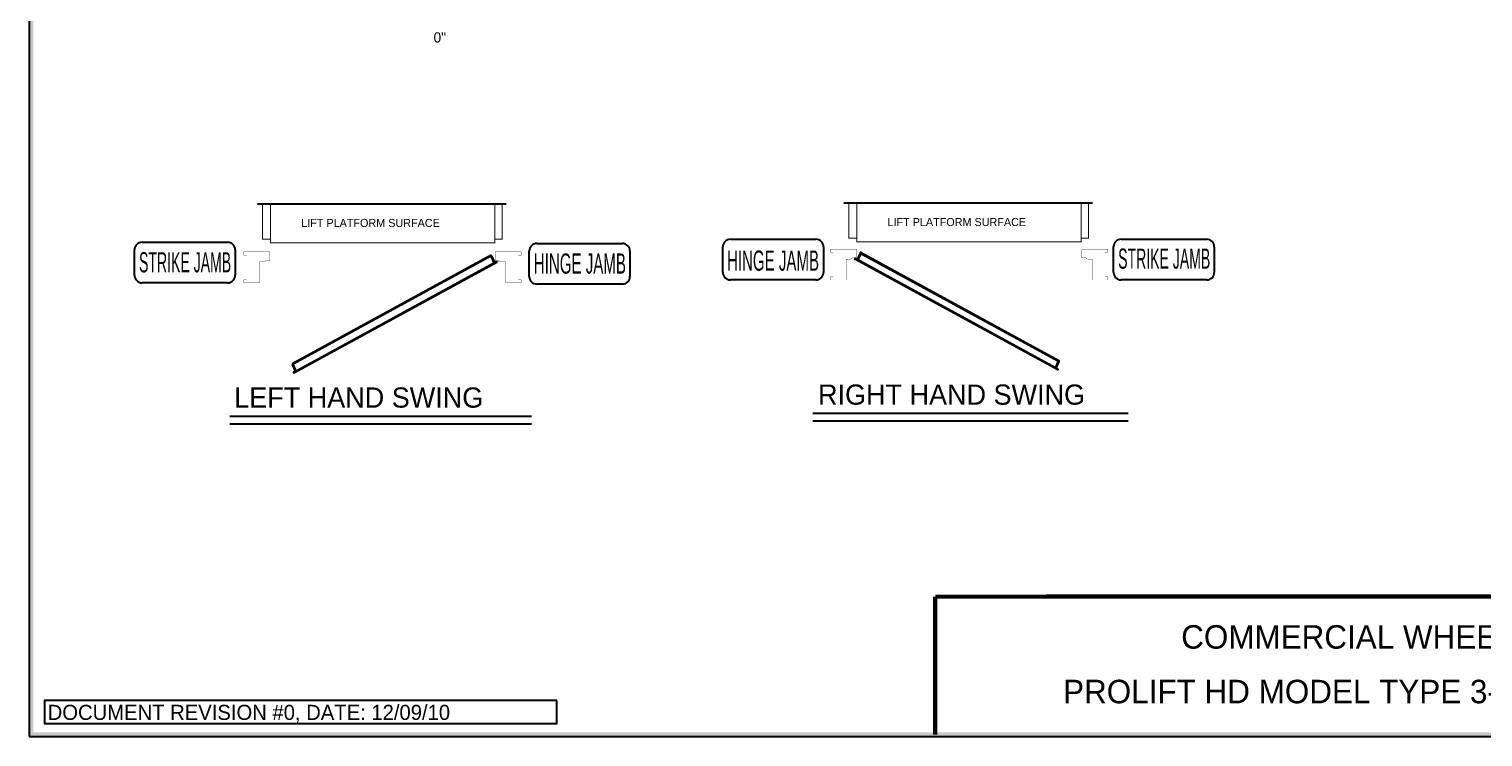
# Model space of a CAD drawing. Header units: inches. Extents: x 93 to 730, y 75 to 542.
# Drawn here: x 93.1 to 283.2, y 74.6 to 167.2 of the extents above; entities that cross this region are included whole.
import ezdxf
from ezdxf.enums import TextEntityAlignment as Align

# ---------------------------------------------------------------- set-up
doc = ezdxf.new("R2010")
doc.units = ezdxf.units.IN
doc.header["$MEASUREMENT"] = 0
doc.layers.add('TITLEBLK', color=8, linetype='Continuous')

# ---------------------------------------------------------------- blocks, each defined once
blk = doc.blocks.new('3')
at = {"color": 3}
blk.add_text('0"', height=2, dxfattribs=at).set_placement((79.61358, -250.54415), align=Align.CENTER)

msp = doc.modelspace()

# ---------------------------------------------------------------- linework, layer by layer
for p, q in [((123.00148, 144.33087), (155.52247, 144.33087)), ((199.65814, 144.45287), (232.17913, 144.45287)), ((107.92153, 139.32351), (119.10853, 139.32351)), ((159.53975, 139.15851), (170.72675, 139.15851)), ((184.84221, 139.70591), (196.02921, 139.70591)), ((235.9376, 139.70591), (247.1246, 139.70591)), ((106.93153, 135.00051), (106.93153, 138.33351)), ((120.09853, 138.33351), (120.09853, 135.00051)), ((153.47881, 137.57481), (127.63075, 123.47587)), ((153.5276, 137.48537), (127.67954, 123.38643)), ((153.5276, 137.48537), (153.92409, 136.61634)), ((153.62029, 137.52766), (154.01376, 136.66525)), ((158.54975, 134.83551), (158.54975, 138.16851)), ((171.71675, 138.16851), (171.71675, 134.83551)), ((183.85221, 135.38291), (183.85221, 138.71591)), ((197.01921, 138.71591), (197.01921, 135.38291)), ((201.08288, 137.16396), (201.0798, 137.15722)), ((227.63323, 122.62355), (201.10016, 137.09613)), ((201.49145, 136.99875), (201.14848, 137.18583)), ((201.79525, 137.91007), (201.40178, 137.04766)), ((201.88794, 137.86778), (201.49145, 136.99875)), ((227.33951, 122.89981), (201.49145, 136.99875)), ((201.88794, 137.86778), (227.736, 123.76883)), ((201.93673, 137.95722), (227.78479, 123.85828)), ((234.9476, 135.38291), (234.9476, 138.71591)), ((248.1146, 138.71591), (248.1146, 135.38291)), ((127.78231, 122.24114), (154.31538, 136.71372)), ((128.07603, 122.5174), (153.92409, 136.61634)), ((153.92409, 136.61634), (154.26706, 136.80342)), ((154.33266, 136.78155), (154.33574, 136.77481)), ((119.10853, 134.01051), (107.92153, 134.01051)), ((170.72675, 133.84551), (159.53975, 133.84551)), ((196.02921, 134.39291), (184.84221, 134.39291)), ((247.1246, 134.39291), (235.9376, 134.39291)), ((227.33951, 122.89981), (227.736, 123.76883)), ((227.43163, 122.85627), (227.82869, 123.72654)), ((127.98391, 122.47386), (127.58685, 123.34414)), ((128.07603, 122.5174), (127.67954, 123.38643)), ((127.71593, 122.26333), (127.71993, 122.2571)), ((128.07603, 122.5174), (127.73306, 122.33033)), ((227.33951, 122.89981), (227.68248, 122.71274)), ((227.69961, 122.64574), (227.69561, 122.6395)), ((119.40553, 116.58651), (158.84053, 116.58651)), ((195.6116, 116.96891), (236.8616, 116.96891)), ((195.6116, 115.97891), (236.8616, 115.97891)), ((119.40553, 115.59651), (158.84053, 115.59651))]:
    msp.add_line(p, q)
at = {"linetype": 'Continuous'}
msp.add_lwpolyline([(93.14892, 74.68634), (468.30202, 74.68634), (468.30202, 340.68634), (93.14892, 340.68634)], close=True, dxfattribs=at)
for points, const_width in [([(200.32777, 144.45287), (200.32777, 139.85074), (201.38179, 139.85074), (201.38179, 139.37158), (230.69041, 139.37158), (230.69041, 139.85074), (231.66457, 139.85074), (231.66457, 144.45287)], 0.12778), ([(201.35987, 139.8085), (201.35987, 144.45287)], 0.132), ([(230.71219, 139.8085), (230.71219, 144.45287)], 0.132), ([(123.67111, 144.33087), (123.67111, 139.72875), (124.72513, 139.72875), (124.72513, 139.24959), (154.03375, 139.24959), (154.03375, 139.72875), (155.00791, 139.72875), (155.00791, 144.33087)], 0.12778), ([(124.70321, 139.68651), (124.70321, 144.33087)], 0.132), ([(154.05553, 139.68651), (154.05553, 144.33087)], 0.132), ([(121.58233, 134.40105), (121.24483, 134.40105), (121.24483, 134.00027), (123.27978, 134.00027), (123.27978, 136.74246), (123.90783, 136.74246), (124.09472, 136.89373), (124.62978, 136.89373), (124.62978, 138.05027), (121.24483, 138.05027), (121.24483, 137.62839), (121.58233, 137.62839)], 0.04252), ([(157.13167, 134.40105), (157.46917, 134.40105), (157.46917, 134.00027), (155.43421, 134.00027), (155.43421, 136.74246), (154.80616, 136.74246), (154.61928, 136.89373), (154.08421, 136.89373), (154.08421, 138.05027), (157.46917, 138.05027), (157.46917, 137.62839), (157.13167, 137.62839)], 0.04252), ([(198.28387, 134.78346), (197.94637, 134.78346), (197.94637, 134.38268), (199.98133, 134.38268), (199.98133, 137.12486), (200.60938, 137.12486), (200.79626, 137.27614), (201.33133, 137.27614), (201.33133, 138.43268), (197.94637, 138.43268), (197.94637, 138.0108), (198.28387, 138.0108)], 0.04252), ([(233.83321, 134.78346), (234.17071, 134.78346), (234.17071, 134.38268), (232.13576, 134.38268), (232.13576, 137.12486), (231.50771, 137.12486), (231.32082, 137.27614), (230.78576, 137.27614), (230.78576, 138.43268), (234.17071, 138.43268), (234.17071, 138.0108), (233.83321, 138.0108)], 0.04252)]:
    msp.add_lwpolyline(points, dxfattribs=dict(const_width=const_width))
msp.add_lwpolyline([(162.16263, 79.41698), (95.15548, 79.41698), (95.15548, 76.40759), (162.16263, 76.40759)], close=True)
for centre, radius, start, end in [((107.92153, 138.33351), 0.99, 90, 180), ((119.10853, 138.33351), 0.99, 0, 90), ((159.53975, 138.16851), 0.99, 90, 180), ((170.72675, 138.16851), 0.99, 0, 90), ((184.84221, 138.71591), 0.99, 90, 180), ((196.02921, 138.71591), 0.99, 0, 90), ((235.9376, 138.71591), 0.99, 90, 180), ((247.1246, 138.71591), 0.99, 0, 90), ((153.5276, 137.48537), 0.10188, 24.5248429, 118.6104597), ((201.12278, 137.13761), 0.04724, 155.4751571, 241.3895403), ((201.12586, 137.14435), 0.04724, 61.3895403, 155.4751571), ((201.88794, 137.86778), 0.10188, 61.3895403, 155.4751571), ((107.92153, 135.00051), 0.99, 180, 270), ((119.10853, 135.00051), 0.99, 270, 0), ((154.28968, 136.76194), 0.04724, 24.5248429, 118.6104597), ((154.29275, 136.7552), 0.04724, 298.6104597, 24.5248429), ((184.84221, 135.38291), 0.99, 180, 270), ((196.02921, 135.38291), 0.99, 270, 0), ((235.9376, 135.38291), 0.99, 180, 270), ((247.1246, 135.38291), 0.99, 270, 0), ((159.53975, 134.83551), 0.99, 180, 270), ((170.72675, 134.83551), 0.99, 270, 0), ((227.736, 123.76883), 0.10188, 335.4751571, 61.3895403), ((127.67954, 123.38643), 0.10188, 118.6104597, 204.5248429), ((127.75568, 122.28885), 0.04724, 118.6104597, 212.6960764), ((127.75969, 122.28262), 0.04724, 212.6960764, 298.6104597), ((227.65585, 122.66503), 0.04724, 241.3895403, 327.3039236), ((227.65986, 122.67126), 0.04724, 327.3039236, 61.3895403)]:
    msp.add_arc(centre, radius, start, end)
at = {"layer": 'TITLEBLK', "const_width": 0.55993, "elevation": -1.5298}
for points in [[(467.95173, 93.09764), (211.61922, 92.97984)], [(211.61922, 92.97984), (211.61922, 74.92677)]]:
    msp.add_lwpolyline(points, dxfattribs=at)
at = {"layer": 'TITLEBLK'}
for points in [[(93.7226, 340.11266, -1.5298), (93.14892, 340.68634, -1.5298), (93.7226, 75.24955, -1.5298), (93.14892, 74.68634, -1.5298)], [(467.73577, 75.24955, -1.5298), (468.30202, 74.67588, -1.5298), (93.6909, 75.24955, -1.5298), (93.14892, 74.67588, -1.5298)]]:
    msp.add_trace(points, dxfattribs=at)

# ---------------------------------------------------------------- block references
at = {"xscale": 0.6666666666, "yscale": 0.6666666666, "zscale": 0.6666666666}
msp.add_blockref('3', (93.77352, 332.45766), dxfattribs=at)

# ---------------------------------------------------------------- texts
for s, height, p in [('LIFT PLATFORM SURFACE', 1.056, (128.72926, 141.31226)), ('LIFT PLATFORM SURFACE', 1.056, (205.38592, 141.43425)), ('LEFT HAND SWING', 2.64, (119.9699, 117.69632)), ('RIGHT HAND SWING', 2.64, (196.30321, 118.07873))]:
    msp.add_text(s, height=height).set_placement(p)
for s, width, p, p2 in [('STRIKE JAMB', 0.441532, (107.52553, 135.37911), (119.57053, 135.37911)), ('HINGE JAMB', 0.488839, (159.14375, 135.21411), (171.18875, 135.21411)), ('HINGE JAMB', 0.488839, (184.3916, 135.59652), (196.4366, 135.59652)), ('STRIKE JAMB', 0.441532, (235.5416, 135.85878), (247.5866, 135.85878))]:
    msp.add_text(s, height=2.64, dxfattribs=dict(width=width)).set_placement(p, p2, align=Align.FIT)
for s, insert, char_height, attachment_point in [('COMMERCIAL WHEELCHAIR LIFT', (276.77131, 89.25597, -1.5298), 3.0726135, 2), ('PROLIFT HD MODEL TYPE 3-42" OPENING', (269.82705, 82.11714, -1.5298), 3.0726135, 2), ('DOCUMENT REVISION #0, DATE: 12/09/10', (95.58227, 78.84377), 1.9776006, 1)]:
    msp.add_mtext(s, dxfattribs=dict(insert=insert, char_height=char_height, attachment_point=attachment_point))

doc.saveas('drawing.dxf')
